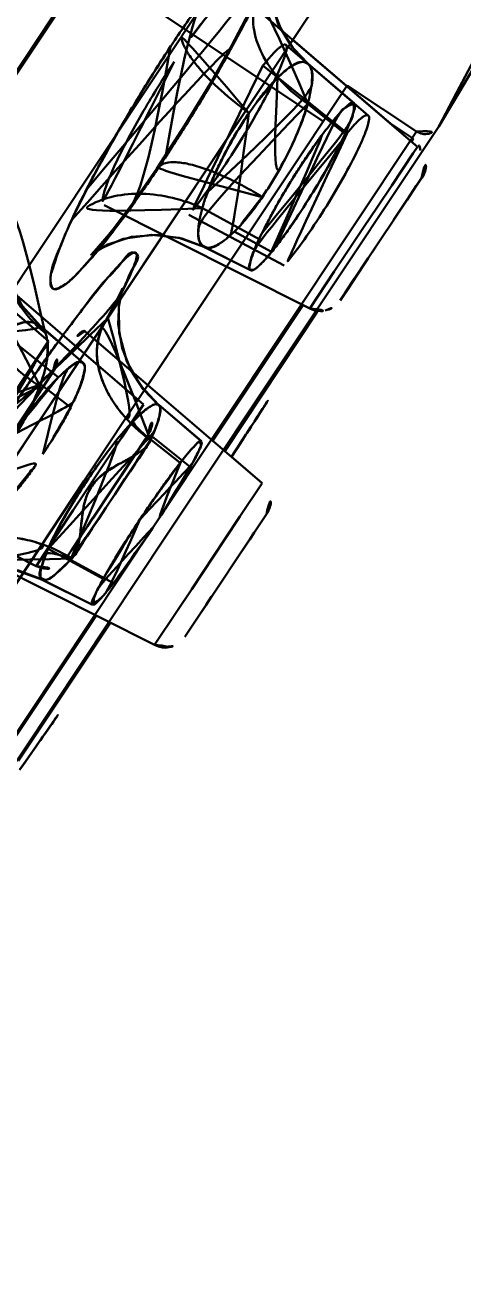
# Model space of a CAD drawing. Extents: x 16296684858 to 16296688009, y -37409618718 to -37409616409.
# Drawn here: x 16296686764.73 to 16296686770.3, y -37409617600.09 to -37409617584.14 of the extents above; entities that cross this region are included whole.
import ezdxf

# ---------------------------------------------------------------- set-up
doc = ezdxf.new("R2010")
doc.units = 0
doc.header["$LTSCALE"] = 10
doc.header["$MEASUREMENT"] = 0
doc.header["$PDMODE"] = 3
doc.header["$PDSIZE"] = -10
doc.layers.get('0').update_dxf_attribs({"linetype": 'CONTINUOUS'})
doc.layers.get('DEFPOINTS').update_dxf_attribs({"linetype": 'CONTINUOUS'})
doc.styles.add('Daelim Dimension', font='')
doc.styles.get('Daelim Dimension').set_extended_font_data('나눔고딕')
doc.dimstyles.new('DEFAULT', dxfattribs={"dimscale": 2, "dimtxt": 2, "dimasz": 2, "dimexe": 0, "dimexo": 2, "dimgap": 1, "dimtad": 1, "dimdec": 1, "dimzin": 9, "dimdsep": 46, "dimtxsty": 'Daelim Dimension', "dimcen": 0.5, "dimclrd": 252, "dimclre": 252, "dimclrt": 3, "dimadec": 1, "dimazin": 0, "dimtfac": 1, "dimtdec": 1, "dimtix": 1, "dimtmove": 0, "dimatfit": 3, "dimfxl": 1, "dimtolj": 1, "dimtzin": 1, "dimlwd": 9, "dimlwe": 9, "dimarcsym": 0})

# ---------------------------------------------------------------- blocks, each defined once
blk = doc.blocks.new('*D18')
at = {"color": 5, "lineweight": 9, "ltscale": 0.5, "transparency": 16777216}
for p, q in [((16296686647.237181, -37409618005.826988), (16296686647.237181, -37409617114.689346)), ((16296687202.637119, -37409617350.312553), (16296687202.637119, -37409617114.689346)), ((16296686655.237181, -37409617116.689346), (16296687194.637119, -37409617116.689346))]:
    blk.add_line(p, q, dxfattribs=at)
at = {"color": 5, "ltscale": 0.5, "transparency": 16777216}
for points in [[(16296686655.237181, -37409617115.356018), (16296686655.237181, -37409617118.02269), (16296686647.237181, -37409617116.689346)], [(16296687194.637119, -37409617115.356018), (16296687194.637119, -37409617118.02269), (16296687202.637119, -37409617116.689346)]]:
    blk.add_solid(points, dxfattribs=at)
at = {"layer": 'DEFPOINTS', "color": 0, "ltscale": 0.5, "transparency": 16777216}
for p in [(16296687202.637119, -37409617116.689346), (16296687202.637119, -37409617354.312553), (16296686647.237181, -37409618009.826988)]:
    blk.add_point(p, dxfattribs=at)
at = {"color": 7, "ltscale": 0.5, "transparency": 16777216, "insert": (16296686924.937149, -37409617103.916817), "char_height": 20, "attachment_point": 5, "style": 'Daelim Dimension'}
blk.add_mtext('\\A1;555', dxfattribs=at)

msp = doc.modelspace()

# ---------------------------------------------------------------- linework, layer by layer
at = {"color": 7, "linetype": 'Continuous', "lineweight": 30}
for p, q in [((16296686762.491091, -37409617587.96347), (16296686783.036289, -37409617557.094589)), ((16296686757.29138, -37409617595.742157), (16296686767.658911, -37409617580.162781)), ((16296686768.74177, -37409617581.250282), (16296686763.727249, -37409617588.784531)), ((16296686768.52409, -37409617585.369637), (16296686764.412901, -37409617582.633797)), ((16296686768.713791, -37409617583.462357), (16296686768.134621, -37409617584.332558)), ((16296686769.72023, -37409617585.693626), (16296686767.413891, -37409617583.71389)), ((16296686765.78178, -37409617587.867897), (16296686768.447599, -37409617583.862289)), ((16296686768.44817, -37409617583.862984), (16296686765.78326, -37409617587.867897)), ((16296686769.37793, -37409617585.397308), (16296686768.136379, -37409617584.331573)), ((16296686769.09445, -37409617585.294693), (16296686768.04833, -37409617584.396683)), ((16296686768.82703, -37409617585.51915), (16296686767.754801, -37409617584.660408)), ((16296686768.91448, -37409617585.137756), (16296686768.33116, -37409617584.637016)), ((16296686765.476601, -37409617589.948441), (16296686768.8288, -37409617584.911743)), ((16296686769.709909, -37409617585.498093), (16296686768.8288, -37409617584.911743)), ((16296686768.80183, -37409617585.529297), (16296686768.32642, -37409617585.148422)), ((16296686769.99198, -37409617585.434853), (16296686766.52397, -37409617590.645493)), ((16296686769.672319, -37409617585.593201), (16296686769.36495, -37409617585.388657)), ((16296686769.709909, -37409617585.498093), (16296686766.357651, -37409617590.534782)), ((16296686768.80183, -37409617585.529297), (16296686768.759451, -37409617585.61747)), ((16296686769.647169, -37409617585.630898), (16296686769.672319, -37409617585.593201)), ((16296686769.393431, -37409617586.184578), (16296686769.66539, -37409617585.77597)), ((16296686769.66539, -37409617585.77597), (16296686769.72023, -37409617585.693626)), ((16296686769.749189, -37409617586.125664), (16296686769.41711, -37409617586.624519)), ((16296686769.75211, -37409617586.125664), (16296686769.42004, -37409617586.624519)), ((16296686769.56184, -37409617586.407043), (16296686769.77458, -37409617586.087463)), ((16296686769.56476, -37409617586.407043), (16296686769.777491, -37409617586.087463)), ((16296686767.80621, -37409617586.242607), (16296686767.746441, -37409617586.332542)), ((16296686769.213011, -37409617586.455673), (16296686769.393431, -37409617586.184578)), ((16296686769.704981, -37409617586.192001), (16296686769.589041, -37409617586.366173)), ((16296686769.70789, -37409617586.192001), (16296686769.591961, -37409617586.366173)), ((16296686768.35183, -37409617587.749939), (16296686765.73246, -37409617586.435829)), ((16296686769.077681, -37409617587.134583), (16296686769.589161, -37409617586.366173)), ((16296686768.0261, -37409617587.204163), (16296686766.813061, -37409617586.557053)), ((16296686767.70743, -37409617586.86998), (16296686766.98584, -37409617586.473717)), ((16296686769.035919, -37409617586.721786), (16296686769.213011, -37409617586.455673)), ((16296686765.02791, -37409617588.167892), (16296686763.31192, -37409617586.694893)), ((16296686768.84161, -37409617587.013779), (16296686769.035919, -37409617586.721786)), ((16296686766.483931, -37409617586.812843), (16296686765.60314, -37409617588.136337)), ((16296686767.389391, -37409617586.772118), (16296686767.86441, -37409617587.030357)), ((16296686766.236, -37409617588.971443), (16296686763.95858, -37409617587.016533)), ((16296686767.00392, -37409617586.967712), (16296686767.595819, -37409617587.264671)), ((16296686767.006571, -37409617586.967552), (16296686767.598669, -37409617587.264603)), ((16296686768.6633, -37409617587.281754), (16296686768.84161, -37409617587.013779)), ((16296686769.00667, -37409617587.241386), (16296686769.190861, -37409617586.964691)), ((16296686767.293119, -37409617587.218788), (16296686766.29006, -37409617588.726013)), ((16296686768.736111, -37409617587.647972), (16296686769.09271, -37409617587.112)), ((16296686768.739031, -37409617587.647972), (16296686769.095619, -37409617587.112)), ((16296686768.35183, -37409617587.749939), (16296686768.6633, -37409617587.281754)), ((16296686768.80571, -37409617587.543457), (16296686768.92164, -37409617587.369263)), ((16296686768.80863, -37409617587.543457), (16296686768.924561, -37409617587.369263)), ((16296686767.11553, -37409617589.434578), (16296686768.265499, -37409617587.706627)), ((16296686763.675119, -37409617591.033707), (16296686765.78182, -37409617587.867943)), ((16296686765.78331, -37409617587.867943), (16296686763.67659, -37409617591.033707)), ((16296686767.268311, -37409617589.565712), (16296686768.4384, -37409617587.807564)), ((16296686768.4384, -37409617587.807564), (16296686768.45665, -37409617587.780121)), ((16296686765.46377, -37409617588.439812), (16296686764.91707, -37409617587.970551)), ((16296686765.468361, -37409617588.441177), (16296686764.92297, -37409617587.973099)), ((16296686767.744579, -37409617589.974548), (16296686765.487749, -37409617588.037308)), ((16296686765.72481, -37409617587.957626), (16296686765.74571, -37409617587.922127)), ((16296686765.7253, -37409617587.959534), (16296686765.746849, -37409617587.92263)), ((16296686765.15028, -37409617588.62616), (16296686764.433149, -37409617588.050926)), ((16296686764.7458, -37409617588.591698), (16296686765.02791, -37409617588.167892)), ((16296686764.55505, -37409617588.878319), (16296686764.7458, -37409617588.591698)), ((16296686765.056881, -37409617588.599907), (16296686764.740549, -37409617589.075119)), ((16296686764.869539, -37409617588.881302), (16296686765.08226, -37409617588.561722)), ((16296686764.92737, -37409617588.716316), (16296686764.91794, -37409617588.742859)), ((16296686765.309231, -37409617589.010117), (16296686764.92737, -37409617588.716331)), ((16296686764.38537, -37409617589.608841), (16296686764.869539, -37409617588.881302)), ((16296686765.95389, -37409617589.395248), (16296686766.236, -37409617588.971443)), ((16296686766.969061, -37409617589.440567), (16296686766.4282, -37409617588.976303)), ((16296686766.971201, -37409617589.440681), (16296686766.43059, -37409617588.976624)), ((16296686766.70104, -37409617589.715134), (16296686766.074289, -37409617589.216423)), ((16296686765.76314, -37409617589.68187), (16296686765.95389, -37409617589.395248)), ((16296686766.264971, -37409617589.403473), (16296686765.948641, -37409617589.87867)), ((16296686766.07762, -37409617589.684853), (16296686766.290359, -37409617589.365273)), ((16296686766.34631, -37409617589.377792), (16296686766.3242, -37409617589.426987)), ((16296686766.833521, -37409617589.768509), (16296686766.346331, -37409617589.377747)), ((16296686767.746429, -37409617589.974548), (16296686767.34934, -37409617589.63369)), ((16296686764.867611, -37409617591.027763), (16296686762.184839, -37409617589.681824)), ((16296686765.340281, -37409617590.317307), (16296686765.76314, -37409617589.68187)), ((16296686765.59346, -37409617590.412392), (16296686766.07762, -37409617589.684853)), ((16296686765.47757, -37409617589.948441), (16296686762.12532, -37409617594.985153)), ((16296686767.46246, -37409617590.398376), (16296686767.744579, -37409617589.974548)), ((16296686765.4373, -37409617590.647079), (16296686765.77117, -37409617590.145531)), ((16296686765.149561, -37409617590.603928), (16296686765.340281, -37409617590.317307)), ((16296686765.2519, -37409617590.925789), (16296686765.593611, -37409617590.412392)), ((16296686765.52186, -37409617590.520111), (16296686765.59453, -37409617590.41095)), ((16296686766.84511, -37409617591.801628), (16296686767.79104, -37409617590.380234)), ((16296686767.271721, -37409617590.684982), (16296686767.46246, -37409617590.398376)), ((16296686767.50028, -37409617590.819847), (16296686767.800779, -37409617590.368393)), ((16296686767.6134, -37409617590.647087), (16296686767.798929, -37409617590.368393)), ((16296686763.00643, -37409617595.571487), (16296686766.358669, -37409617590.534782)), ((16296686763.05703, -37409617595.856102), (16296686766.525021, -37409617590.645493)), ((16296686766.376181, -37409617592.030869), (16296686763.71773, -37409617590.697166)), ((16296686764.867611, -37409617591.027763), (16296686765.149561, -37409617590.603928)), ((16296686765.321489, -37409617590.821274), (16296686765.437429, -37409617590.647079)), ((16296686766.84885, -37409617591.320419), (16296686767.271721, -37409617590.684982)), ((16296686767.586189, -37409617590.687973), (16296686767.644951, -37409617590.599701)), ((16296686765.72368, -37409617591.190369), (16296686765.021641, -37409617590.81031)), ((16296686765.306021, -37409617590.947617), (16296686765.322201, -37409617590.930183)), ((16296686765.85116, -37409617591.246193), (16296686765.306021, -37409617590.947617)), ((16296686764.947451, -37409617591.202332), (16296686765.58437, -37409617591.521873)), ((16296686764.949261, -37409617591.202332), (16296686765.586241, -37409617591.521896)), ((16296686766.65814, -37409617591.60704), (16296686766.84885, -37409617591.320419)), ((16296686766.846951, -37409617591.801628), (16296686767.104031, -37409617591.415512)), ((16296686767.030399, -37409617591.523277), (16296686767.102341, -37409617591.415207)), ((16296686764.485001, -37409617593.387627), (16296686765.635189, -37409617591.659119)), ((16296686766.376181, -37409617592.030869), (16296686766.65814, -37409617591.60704)), ((16296686766.760469, -37409617591.928909), (16296686766.945999, -37409617591.650177)), ((16296686766.76232, -37409617591.928909), (16296686766.94784, -37409617591.650177)), ((16296686764.644859, -37409617593.508148), (16296686765.815149, -37409617591.749413))]:
    msp.add_line(p, q, dxfattribs=at)
for points in [[(16296686768.327499, -37409617584.637383), (16296686768.112631, -37409617584.408142), (16296686767.9498, -37409617584.131859), (16296686767.849239, -37409617583.806992), (16296686767.831711, -37409617583.501122), (16296686767.851101, -37409617583.363243), (16296686767.827511, -37409617583.432549), (16296686767.735229, -37409617583.656029), (16296686767.57642, -37409617583.990341), (16296686767.356569, -37409617584.409271), (16296686767.082781, -37409617584.89196), (16296686766.76285, -37409617585.419617), (16296686766.406469, -37409617585.96862)], [(16296686768.3311, -37409617584.636971), (16296686768.137251, -37409617584.434822), (16296686767.982901, -37409617584.193962), (16296686767.87657, -37409617583.915588), (16296686767.83243, -37409617583.621773), (16296686767.84453, -37409617583.408813), (16296686767.85111, -37409617583.372978), (16296686767.80575, -37409617583.497787), (16296686767.696951, -37409617583.74749)], [(16296686767.69739, -37409617583.746521), (16296686767.44198, -37409617584.255463), (16296686767.12322, -37409617584.8274), (16296686766.79158, -37409617585.378159), (16296686766.46896, -37409617585.878891), (16296686766.16708, -37409617586.317863), (16296686765.90344, -37409617586.674728), (16296686765.700239, -37409617586.925743), (16296686765.58239, -37409617587.053993), (16296686765.595831, -37409617587.045563), (16296686765.78303, -37409617586.936691), (16296686766.080191, -37409617586.840668), (16296686766.40814, -37409617586.81427), (16296686766.72217, -37409617586.860527), (16296686767.00589, -37409617586.967133)], [(16296686766.40649, -37409617585.968613), (16296686766.086281, -37409617586.426521), (16296686765.822821, -37409617586.773483), (16296686765.6374, -37409617586.993584), (16296686765.567591, -37409617587.066147), (16296686765.677931, -37409617586.990242), (16296686765.97493, -37409617586.86451), (16296686766.337931, -37409617586.812668), (16296686766.69055, -37409617586.851921), (16296686767.00407, -37409617586.966232)], [(16296686764.92448, -37409617587.975517), (16296686764.689051, -37409617587.715721), (16296686764.52212, -37409617587.394333), (16296686764.448351, -37409617587.025429), (16296686764.457041, -37409617586.852112), (16296686764.442221, -37409617586.899277), (16296686764.35322, -37409617587.128433), (16296686764.180479, -37409617587.490677)], [(16296686764.91754, -37409617587.971497), (16296686764.67379, -37409617587.698677), (16296686764.511959, -37409617587.377533), (16296686764.44751, -37409617587.082047)], [(16296686767.855141, -37409617587.041557), (16296686767.8582, -37409617587.038017), (16296686767.860991, -37409617587.034866), (16296686767.86434, -37409617587.030418)], [(16296686766.426319, -37409617588.979637), (16296686766.23176, -37409617588.778381), (16296686766.074039, -37409617588.535629), (16296686765.96314, -37409617588.25383), (16296686765.9128, -37409617587.952751), (16296686765.92548, -37409617587.66806), (16296686765.963671, -37409617587.502296), (16296686765.957741, -37409617587.513031), (16296686765.88196, -37409617587.668457), (16296686765.733219, -37409617587.942307)], [(16296686766.42775, -37409617588.978439), (16296686766.202339, -37409617588.736771), (16296686766.024151, -37409617588.423363), (16296686765.925671, -37409617588.061813), (16296686765.91958, -37409617587.730072), (16296686765.95944, -37409617587.521927), (16296686765.96596, -37409617587.49823), (16296686765.89204, -37409617587.65197), (16296686765.734921, -37409617587.941963)], [(16296686765.64901, -37409617588.223251), (16296686765.666281, -37409617588.118988), (16296686765.69375, -37409617588.029648), (16296686765.7253, -37409617587.959534)], [(16296686765.66539, -37409617588.117287), (16296686765.69397, -37409617588.025414), (16296686765.72481, -37409617587.957626)], [(16296686766.70101, -37409617589.715202), (16296686766.70277, -37409617589.712753), (16296686766.704241, -37409617589.711029), (16296686766.706039, -37409617589.708801), (16296686766.708229, -37409617589.705963), (16296686766.71056, -37409617589.703033)], [(16296686763.755581, -37409617590.923569), (16296686763.534929, -37409617591.19931), (16296686763.414881, -37409617591.337433), (16296686763.39773, -37409617591.356613), (16296686763.53702, -37409617591.254509), (16296686763.84416, -37409617591.113403), (16296686764.236679, -37409617591.045662), (16296686764.62034, -37409617591.083122), (16296686764.94978, -37409617591.202187)], [(16296686763.724899, -37409617590.960228), (16296686763.52668, -37409617591.206879), (16296686763.40937, -37409617591.339951), (16296686763.416439, -37409617591.335983), (16296686763.601789, -37409617591.211983), (16296686763.923639, -37409617591.086273), (16296686764.29138, -37409617591.041267), (16296686764.64221, -37409617591.085487), (16296686764.947981, -37409617591.198959)]]:
    msp.add_lwpolyline(points, dxfattribs=at)
for centre, radius, start, end in [((16296686649.663099, -37409617512.87841), 140.511484, 328.91043405, 341.65869405), ((16296686783.80843, -37409617595.741249), 20.618637, 146.0326605, 146.672878), ((16296686769.820709, -37409617585.331581), 0.2, 236.3579004, 328.910434), ((16296686769.56152, -37409617585.759697), 0.2, 5.2318714, 56.3579004), ((16296686769.52482, -37409617585.921257), 0.3, 326.3573463, 49.3575449), ((16296686769.52774, -37409617585.921257), 0.3, 326.3573463, 41.9117346), ((16296686749.27248, -37409617574.486229), 20.634676, 326.0343995, 326.6700477), ((16296686769.356461, -37409617587.131493), 2.460181, 159.5365796, 164.4918784), ((16296686768.486349, -37409617587.481796), 0.3, 243.3576029, 326.3573463), ((16296686768.489269, -37409617587.481796), 0.3, 280.6821189, 326.3573463), ((16296686649.66242, -37409617512.878082), 140.512236, 326.88744076, 327.78892613), ((16296686764.83252, -37409617588.395523), 0.3, 326.3573463, 49.3575449), ((16296686766.040609, -37409617589.199074), 0.3, 326.3573463, 49.3575449), ((16296686767.549179, -37409617590.202187), 0.3, 326.3573463, 49.3575449), ((16296686767.551029, -37409617590.202187), 0.3, 326.3573463, 49.3575449), ((16296686765.00214, -37409617590.759613), 0.3, 243.3576029, 326.3573463), ((16296686649.66242, -37409617512.878082), 140.512236, 324.92517349, 325.82780142), ((16296686766.5107, -37409617591.762718), 0.3, 243.3576029, 326.3573463), ((16296686766.51255, -37409617591.762718), 0.3, 264.0295792, 326.3573463)]:
    msp.add_arc(centre, radius, start, end, dxfattribs=at)
for points, knots in [([(16296686765.51605, -37409617586.229347), (16296686765.627439, -37409617586.016006), (16296686765.856529, -37409617585.591232), (16296686766.230961, -37409617584.960052), (16296686766.607969, -37409617584.372498), (16296686766.958401, -37409617583.853661), (16296686767.275499, -37409617583.435501), (16296686767.533119, -37409617583.101112), (16296686767.762621, -37409617582.888634), (16296686767.89385, -37409617582.73349), (16296686768.081539, -37409617582.739731), (16296686768.021299, -37409617582.994293), (16296686767.94405, -37409617583.244202), (16296686767.837761, -37409617583.485947), (16296686767.77734, -37409617583.614838)], [0, 0, 0, 0, 0.136885204, 0.274430775, 0.417262217, 0.533965996, 0.630189954, 0.716247651, 0.772386348, 0.809770473, 0.82754966, 0.857899252, 0.91904704, 1, 1, 1, 1]), ([(16296686766.51306, -37409617585.824333), (16296686766.63649, -37409617585.636833), (16296686766.880421, -37409617585.25206), (16296686767.228621, -37409617584.666191), (16296686767.54245, -37409617584.089462), (16296686767.796249, -37409617583.591537), (16296686767.95751, -37409617583.173286), (16296686768.053619, -37409617582.940979), (16296686768.039101, -37409617582.690659), (16296686767.818119, -37409617582.804398), (16296686767.64962, -37409617582.987068), (16296686767.3613, -37409617583.31015), (16296686767.04751, -37409617583.730667), (16296686766.823931, -37409617584.049461), (16296686766.708309, -37409617584.221062)], [0, 0, 0, 0, 0.122809454, 0.249125143, 0.373042253, 0.480963278, 0.557683448, 0.610361525, 0.634175184, 0.658823189, 0.709781461, 0.78788878, 0.886799514, 1, 1, 1, 1]), ([(16296686768.32642, -37409617585.148422), (16296686768.208469, -37409617585.068314), (16296686767.994989, -37409617584.889664), (16296686767.75477, -37409617584.57016), (16296686767.62447, -37409617584.227562), (16296686767.62394, -37409617583.890717), (16296686767.71579, -37409617583.695), (16296686767.77734, -37409617583.614838)], [0, 0, 0, 0, 0.236060432, 0.45679069, 0.655194541, 0.832679533, 1, 1, 1, 1]), ([(16296686767.06015, -37409617584.012573), (16296686767.02614, -37409617584.054176), (16296686766.873409, -37409617584.248398), (16296686766.73176, -37409617584.451103), (16296686766.62468, -37409617584.612)], [0, 0, 0, 0, 0.217561815, 1, 1, 1, 1]), ([(16296686765.32375, -37409617586.621193), (16296686765.272221, -37409617586.731613), (16296686765.18075, -37409617586.930809), (16296686765.095091, -37409617587.204109), (16296686765.03067, -37409617587.381287), (16296686765.087891, -37409617587.534187), (16296686765.24094, -37409617587.454002), (16296686765.393579, -37409617587.307411), (16296686765.64006, -37409617587.040878), (16296686765.926889, -37409617586.672142), (16296686766.254629, -37409617586.217239), (16296686766.60709, -37409617585.690002), (16296686766.959021, -37409617585.127037), (16296686767.288639, -37409617584.562843), (16296686767.49123, -37409617584.188728), (16296686767.58453, -37409617584.007278)], [0, 0, 0, 0, 0.069286945, 0.124670797, 0.161578045, 0.178686941, 0.197514718, 0.238798403, 0.310635911, 0.397404349, 0.506662002, 0.628503024, 0.758189117, 0.884003357, 1, 1, 1, 1]), ([(16296686767.5769, -37409617585.263603), (16296686767.455919, -37409617585.17305), (16296686767.225109, -37409617584.992027), (16296686766.976749, -37409617584.743759), (16296686766.82658, -37409617584.547699), (16296686766.75305, -37409617584.423759), (16296686766.71126, -37409617584.315964), (16296686766.705681, -37409617584.250107), (16296686766.708309, -37409617584.221062)], [0, 0, 0, 0, 0.327257516, 0.62858246, 0.75416873, 0.858017185, 0.938630746, 1, 1, 1, 1]), ([(16296686766.58057, -37409617584.413017), (16296686766.45648, -37409617584.601913), (16296686766.2171, -37409617584.979233), (16296686765.879259, -37409617585.54808), (16296686765.576759, -37409617586.099548), (16296686765.32406, -37409617586.595062), (16296686765.15057, -37409617587.027328), (16296686765.046341, -37409617587.276367), (16296686765.04948, -37409617587.541077), (16296686765.27808, -37409617587.436096), (16296686765.43924, -37409617587.252708), (16296686765.7237, -37409617586.939301), (16296686766.037331, -37409617586.518349), (16296686766.26619, -37409617586.193024), (16296686766.386391, -37409617586.014633)], [0, 0, 0, 0, 0.123754763, 0.244552323, 0.362496706, 0.467071027, 0.552246409, 0.608181821, 0.63367946, 0.658027746, 0.709842802, 0.783025145, 0.882220337, 1, 1, 1, 1]), ([(16296686767.754801, -37409617584.660408), (16296686767.758039, -37409617584.653267), (16296686767.7701, -37409617584.642723), (16296686767.78793, -37409617584.618828), (16296686767.81958, -37409617584.581993), (16296686767.86087, -37409617584.533943), (16296686767.9011, -37409617584.491112), (16296686767.9305, -37409617584.462097), (16296686767.955151, -37409617584.439323), (16296686767.98192, -37409617584.416847), (16296686768.00983, -37409617584.399399), (16296686768.0326, -37409617584.389763), (16296686768.06167, -37409617584.40081), (16296686768.055731, -37409617584.46347), (16296686768.033979, -37409617584.543877), (16296686767.983761, -37409617584.67305), (16296686767.87636, -37409617584.905418), (16296686767.690041, -37409617585.251038), (16296686767.4298, -37409617585.687813), (16296686767.152451, -37409617586.109138), (16296686766.94451, -37409617586.397057), (16296686766.8319, -37409617586.534782), (16296686766.813061, -37409617586.557053)], [0, 0, 0, 0, 0.008046452, 0.015863409, 0.030802841, 0.057853487, 0.081048604, 0.091171859, 0.100306324, 0.115569928, 0.126867757, 0.134501685, 0.139806715, 0.155547576, 0.186596376, 0.233116077, 0.294092496, 0.451690539, 0.635174783, 0.817135079, 0.970028433, 1, 1, 1, 1]), ([(16296686766.62468, -37409617584.612), (16296686766.488871, -37409617584.816093), (16296686766.296961, -37409617585.123894), (16296686766.067921, -37409617585.532043), (16296686765.924179, -37409617585.8078), (16296686765.814831, -37409617586.045029), (16296686765.749411, -37409617586.211288), (16296686765.72061, -37409617586.31929), (16296686765.710449, -37409617586.377373), (16296686765.71459, -37409617586.426872), (16296686765.73246, -37409617586.435829)], [0, 0, 0, 0, 0.357393319, 0.5284365, 0.682196532, 0.810890347, 0.908378121, 0.944094, 0.970847499, 1, 1, 1, 1]), ([(16296686767.05131, -37409617586.271927), (16296686767.092661, -37409617586.159218), (16296686767.19381, -37409617585.926804), (16296686767.37348, -37409617585.583344), (16296686767.579679, -37409617585.255676), (16296686767.78718, -37409617584.975571), (16296686767.984541, -37409617584.76696), (16296686768.14052, -37409617584.642372), (16296686768.304131, -37409617584.592194), (16296686768.397129, -37409617584.726082), (16296686768.37883, -37409617584.915398), (16296686768.35022, -37409617585.06205), (16296686768.32642, -37409617585.148422)], [0, 0, 0, 0, 0.133523469, 0.281431816, 0.430849117, 0.563277309, 0.669773634, 0.745860834, 0.792372153, 0.83315933, 0.900368075, 1, 1, 1, 1]), ([(16296686767.94223, -37409617584.811234), (16296686767.995939, -37409617584.758797), (16296686768.08864, -37409617584.681679), (16296686768.234039, -37409617584.593567), (16296686768.36998, -37409617584.650993), (16296686768.38674, -37409617584.815979), (16296686768.36158, -37409617585.017639), (16296686768.28507, -37409617585.290451), (16296686768.160521, -37409617585.600998), (16296686767.998341, -37409617585.927063), (16296686767.8724, -37409617586.140137), (16296686767.80621, -37409617586.242607)], [0, 0, 0, 0, 0.102873148, 0.170052875, 0.215233714, 0.277738803, 0.373553823, 0.50178592, 0.661090674, 0.832824152, 1, 1, 1, 1]), ([(16296686767.942619, -37409617584.810806), (16296686767.901951, -37409617584.850731), (16296686767.81905, -37409617584.940941), (16296686767.697519, -37409617585.09259), (16296686767.61751, -37409617585.204208), (16296686767.57695, -37409617585.263542)], [0, 0, 0, 0, 0.293362573, 0.629888758, 1, 1, 1, 1]), ([(16296686768.32642, -37409617585.148422), (16296686768.29496, -37409617585.26181), (16296686768.209761, -37409617585.495369), (16296686768.04776, -37409617585.840828), (16296686767.852659, -37409617586.183899), (16296686767.640989, -37409617586.492554), (16296686767.42911, -37409617586.747238), (16296686767.24435, -37409617586.904793), (16296686767.072941, -37409617587.008423), (16296686766.921459, -37409617586.909767), (16296686766.9373, -37409617586.700974), (16296686766.962641, -37409617586.559929), (16296686766.98584, -37409617586.473717)], [0, 0, 0, 0, 0.123742469, 0.26072403, 0.401130952, 0.537901787, 0.655440227, 0.744262755, 0.802454151, 0.842405336, 0.906073621, 1, 1, 1, 1]), ([(16296686767.74943, -37409617586.782593), (16296686767.80164, -37409617586.676857), (16296686767.915739, -37409617586.463242), (16296686768.09973, -37409617586.149719), (16296686768.29213, -37409617585.848503), (16296686768.474609, -37409617585.583656), (16296686768.648569, -37409617585.357239), (16296686768.760889, -37409617585.229843), (16296686768.92622, -37409617585.079529), (16296686768.90028, -37409617585.366463), (16296686768.837179, -37409617585.451843), (16296686768.80183, -37409617585.529297)], [0, 0, 0, 0, 0.145349603, 0.298296311, 0.448478365, 0.584149981, 0.700099422, 0.784508603, 0.829606227, 0.895045579, 1, 1, 1, 1]), ([(16296686767.920771, -37409617586.959457), (16296686767.9877, -37409617586.872971), (16296686768.124571, -37409617586.68425), (16296686768.32266, -37409617586.384453), (16296686768.51502, -37409617586.068314), (16296686768.68038, -37409617585.771523), (16296686768.81802, -37409617585.497841), (16296686768.88188, -37409617585.331009), (16296686768.95953, -37409617585.112801), (16296686768.729179, -37409617585.221153), (16296686768.686199, -37409617585.311974), (16296686768.6392, -37409617585.368713)], [0, 0, 0, 0, 0.134791601, 0.287109953, 0.443345965, 0.58886009, 0.712239271, 0.802192864, 0.851247398, 0.909175777, 1, 1, 1, 1]), ([(16296686767.57695, -37409617585.263542), (16296686767.539671, -37409617585.318222), (16296686767.46665, -37409617585.430344), (16296686767.36305, -37409617585.604118), (16296686767.26512, -37409617585.783958), (16296686767.175329, -37409617585.966209), (16296686767.09627, -37409617586.145493), (16296686767.03084, -37409617586.316063), (16296686766.98127, -37409617586.472748), (16296686766.94883, -37409617586.609169), (16296686766.933001, -37409617586.720154), (16296686766.930599, -37409617586.804893), (16296686766.939119, -37409617586.877724), (16296686766.962049, -37409617586.940727), (16296686767.019951, -37409617586.981102), (16296686767.085461, -37409617586.979202), (16296686767.146021, -37409617586.957069), (16296686767.19803, -37409617586.928673), (16296686767.24497, -37409617586.897034), (16296686767.288811, -37409617586.863792), (16296686767.33654, -37409617586.820999), (16296686767.37332, -37409617586.793602), (16296686767.389391, -37409617586.772118)], [0, 0, 0, 0, 0.085315971, 0.172470771, 0.260812581, 0.349265165, 0.434367221, 0.513366409, 0.584712118, 0.646132542, 0.693947888, 0.729104847, 0.754898836, 0.788791061, 0.811577603, 0.840976638, 0.868952851, 0.894609273, 0.917114393, 0.941939926, 0.965413281, 1, 1, 1, 1]), ([(16296686768.82703, -37409617585.51915), (16296686768.842291, -37409617585.49762), (16296686768.876301, -37409617585.461304), (16296686768.92206, -37409617585.409119), (16296686768.958441, -37409617585.372238), (16296686768.985069, -37409617585.347351), (16296686769.007521, -37409617585.327904), (16296686769.032101, -37409617585.308899), (16296686769.058029, -37409617585.294327), (16296686769.079769, -37409617585.287392), (16296686769.10651, -37409617585.298851), (16296686769.10578, -37409617585.354828), (16296686769.08812, -37409617585.429497), (16296686769.04723, -37409617585.544823), (16296686768.95649, -37409617585.752098), (16296686768.796671, -37409617586.058006), (16296686768.570681, -37409617586.443336), (16296686768.327499, -37409617586.813347), (16296686768.14353, -37409617587.065193), (16296686768.04299, -37409617587.184837), (16296686768.0261, -37409617587.204163)], [0, 0, 0, 0, 0.030738378, 0.057741678, 0.080916139, 0.091043759, 0.10019492, 0.115542847, 0.127031703, 0.135048265, 0.141010716, 0.157840299, 0.18946847, 0.236283639, 0.297327662, 0.454480463, 0.637045396, 0.817961451, 0.97010721, 1, 1, 1, 1]), ([(16296686767.855141, -37409617587.041557), (16296686767.84469, -37409617587.05426), (16296686767.82185, -37409617587.081734), (16296686767.78381, -37409617587.124939), (16296686767.740141, -37409617587.17321), (16296686767.68943, -37409617587.2164), (16296686767.645679, -37409617587.26767), (16296686767.559191, -37409617587.250038), (16296686767.59351, -37409617587.163437), (16296686767.61141, -37409617587.087837), (16296686767.64934, -37409617586.993523), (16296686767.69698, -37409617586.883659), (16296686767.75869, -37409617586.756393), (16296686767.83231, -37409617586.61412), (16296686767.91662, -37409617586.460129), (16296686768.00815, -37409617586.300697), (16296686768.10368, -37409617586.141449), (16296686768.20112, -37409617585.985863), (16296686768.298981, -37409617585.836052), (16296686768.395679, -37409617585.694107), (16296686768.48934, -37409617585.562683), (16296686768.551661, -37409617585.47966), (16296686768.5821, -37409617585.440468)], [0, 0, 0, 0, 0.020204009, 0.0438911, 0.0708563, 0.09977614, 0.126919063, 0.1488957, 0.181145898, 0.211855127, 0.253105106, 0.302597403, 0.360252279, 0.426510434, 0.499638143, 0.575988599, 0.652489005, 0.72789392, 0.801635003, 0.872402593, 0.939005665, 1, 1, 1, 1]), ([(16296686768.759451, -37409617585.61747), (16296686768.702909, -37409617585.730614), (16296686768.577391, -37409617585.966171), (16296686768.359541, -37409617586.332123), (16296686768.15601, -37409617586.642197), (16296686767.98547, -37409617586.8797), (16296686767.873329, -37409617587.025131), (16296686767.776199, -37409617587.138443), (16296686767.705259, -37409617587.209702), (16296686767.657459, -37409617587.247093), (16296686767.63129, -37409617587.262016), (16296686767.60935, -37409617587.269287), (16296686767.58227, -37409617587.257393), (16296686767.58461, -37409617587.199867), (16296686767.60334, -37409617587.123444), (16296686767.64592, -37409617587.005836), (16296686767.686081, -37409617586.916672), (16296686767.707439, -37409617586.86998)], [0, 0, 0, 0, 0.154244219, 0.325576841, 0.519411807, 0.60654249, 0.68226302, 0.743389016, 0.788492236, 0.804827168, 0.817039523, 0.825507928, 0.831753291, 0.849754784, 0.883853558, 0.934309971, 1, 1, 1, 1]), ([(16296686767.746441, -37409617586.332542), (16296686767.67082, -37409617586.285873), (16296686767.517139, -37409617586.195862), (16296686767.283001, -37409617586.077316), (16296686767.05402, -37409617585.982101), (16296686766.844601, -37409617585.915916), (16296686766.666189, -37409617585.886337), (16296686766.52655, -37409617585.889008), (16296686766.42548, -37409617585.93428), (16296686766.392481, -37409617585.985153), (16296686766.386391, -37409617586.014633)], [0, 0, 0, 0, 0.177010424, 0.354305957, 0.522146469, 0.670327562, 0.790544458, 0.880916293, 0.945700286, 1, 1, 1, 1]), ([(16296686765.51605, -37409617586.229347), (16296686765.49284, -37409617586.274513), (16296686765.448009, -37409617586.363136), (16296686765.38381, -37409617586.49369), (16296686765.343189, -37409617586.5793), (16296686765.32375, -37409617586.621193)], [0, 0, 0, 0, 0.348827676, 0.682672325, 1, 1, 1, 1]), ([(16296686766.98584, -37409617586.473717), (16296686766.863079, -37409617586.418549), (16296686766.61157, -37409617586.332153), (16296686766.228991, -37409617586.278168), (16296686765.868191, -37409617586.306053), (16296686765.55533, -37409617586.415733), (16296686765.387779, -37409617586.546654), (16296686765.32375, -37409617586.621193)], [0, 0, 0, 0, 0.227604689, 0.446667409, 0.649196982, 0.83383412, 1, 1, 1, 1]), ([(16296686764.981449, -37409617588.061302), (16296686764.845369, -37409617587.953781), (16296686764.6691, -37409617587.752037), (16296686764.51561, -37409617587.430161), (16296686764.447781, -37409617587.161972), (16296686764.43454, -37409617586.886101), (16296686764.487631, -37409617586.53656), (16296686764.59705, -37409617586.295273), (16296686764.695459, -37409617586.155312)], [0, 0, 0, 0, 0.243174843, 0.371795538, 0.502176974, 0.632318127, 0.760269001, 1, 1, 1, 1]), ([(16296686767.746441, -37409617586.332542), (16296686767.70768, -37409617586.389412), (16296686767.630409, -37409617586.496933), (16296686767.5119, -37409617586.644188), (16296686767.429991, -37409617586.732269), (16296686767.389509, -37409617586.771843)], [0, 0, 0, 0, 0.36424463, 0.700439084, 1, 1, 1, 1]), ([(16296686764.40962, -37409617589.238831), (16296686764.530121, -37409617589.057732), (16296686764.76996, -37409617588.705254), (16296686765.12413, -37409617588.20153), (16296686765.45117, -37409617587.770554), (16296686765.7227, -37409617587.402542), (16296686765.93819, -37409617587.211807), (16296686766.057779, -37409617587.012558), (16296686766.20067, -37409617587.075363), (16296686766.06373, -37409617587.280228), (16296686765.98522, -37409617587.521843), (16296686765.851629, -37409617587.744247), (16296686765.78178, -37409617587.867897)], [0, 0, 0, 0, 0.174987875, 0.343327584, 0.493901889, 0.614465872, 0.699855264, 0.746636321, 0.761009629, 0.80433226, 0.885740398, 1, 1, 1, 1]), ([(16296686765.783291, -37409617587.867867), (16296686765.829809, -37409617587.784569), (16296686765.914049, -37409617587.633003), (16296686766.020229, -37409617587.425491), (16296686766.0942, -37409617587.262512), (16296686766.13505, -37409617587.154694), (16296686766.14834, -37409617587.090736), (16296686766.15019, -37409617587.06134), (16296686766.141359, -37409617587.038757), (16296686766.117849, -37409617587.035568), (16296686766.09203, -37409617587.047836), (16296686766.05805, -37409617587.07032), (16296686766.01613, -37409617587.105942), (16296686765.942129, -37409617587.176857), (16296686765.8323, -37409617587.297371), (16296686765.61095, -37409617587.560333), (16296686765.365089, -37409617587.880867), (16296686765.09642, -37409617588.24765), (16296686764.8727, -37409617588.562523), (16296686764.642651, -37409617588.895058), (16296686764.489059, -37409617589.122917), (16296686764.411909, -37409617589.238808)], [0, 0, 0, 0, 0.07682551, 0.139414903, 0.18746729, 0.220784024, 0.231967845, 0.239693635, 0.244682338, 0.249379596, 0.256628043, 0.267441811, 0.282122546, 0.300793305, 0.34989766, 0.4131651, 0.577295659, 0.674711193, 0.778938369, 0.888004856, 1, 1, 1, 1]), ([(16296686764.91794, -37409617588.742859), (16296686764.769421, -37409617588.644348), (16296686764.55579, -37409617588.47934), (16296686764.330219, -37409617588.217293), (16296686764.20665, -37409617588.016563), (16296686764.137011, -37409617587.820213), (16296686764.125669, -37409617587.638451), (16296686764.17415, -37409617587.483727), (16296686764.23587, -37409617587.402939), (16296686764.27273, -37409617587.370483)], [0, 0, 0, 0, 0.313321852, 0.464709093, 0.602689763, 0.722854223, 0.825440366, 0.915141207, 1, 1, 1, 1]), ([(16296686765.78179, -37409617587.867897), (16296686765.745781, -37409617587.915321), (16296686765.685499, -37409617588.02346), (16296686765.637489, -37409617588.211708), (16296686765.63953, -37409617588.422562), (16296686765.693781, -37409617588.644974), (16296686765.79775, -37409617588.867142), (16296686765.99188, -37409617589.147423), (16296686766.184589, -37409617589.325012), (16296686766.32255, -37409617589.426941)], [0, 0, 0, 0, 0.097362849, 0.201823233, 0.315904794, 0.440850747, 0.575674836, 0.717177285, 1, 1, 1, 1]), ([(16296686764.92737, -37409617588.716316), (16296686764.938169, -37409617588.699242), (16296686764.944071, -37409617588.65741), (16296686764.96357, -37409617588.604172), (16296686764.977421, -37409617588.550232), (16296686764.989719, -37409617588.495209), (16296686765.00279, -37409617588.432327), (16296686765.013269, -37409617588.360703), (16296686765.019449, -37409617588.280388), (16296686765.01807, -37409617588.192528), (16296686765.006041, -37409617588.115784), (16296686764.98448, -37409617588.05497), (16296686764.959579, -37409617588.011101), (16296686764.923809, -37409617587.971741), (16296686764.874109, -37409617587.940292), (16296686764.806721, -37409617587.921982), (16296686764.72056, -37409617587.923943), (16296686764.618731, -37409617587.951477), (16296686764.505251, -37409617588.0056), (16296686764.383289, -37409617588.085022), (16296686764.25617, -37409617588.188759), (16296686764.128309, -37409617588.311394), (16296686764.00382, -37409617588.446716), (16296686763.88485, -37409617588.592209), (16296686763.771179, -37409617588.748459), (16296686763.66326, -37409617588.915024), (16296686763.56468, -37409617589.087112), (16296686763.506229, -37409617589.204613), (16296686763.479731, -37409617589.262962)], [0, 0, 0, 0, 0.021174573, 0.042619781, 0.059748417, 0.079373117, 0.10172493, 0.127004603, 0.155174691, 0.18600563, 0.218955616, 0.235983189, 0.253367049, 0.271454169, 0.2911601, 0.31416299, 0.343557606, 0.380368216, 0.423858475, 0.474790088, 0.532497786, 0.595506273, 0.66027817, 0.725030379, 0.792289823, 0.862634575, 0.932853602, 1, 1, 1, 1]), ([(16296686764.43272, -37409617588.051376), (16296686764.49128, -37409617588.013168), (16296686764.60046, -37409617587.953049), (16296686764.76445, -37409617587.909569), (16296686764.90947, -37409617587.945053), (16296686764.963671, -37409617588.020767), (16296686764.981449, -37409617588.061302)], [0, 0, 0, 0, 0.332425984, 0.589594588, 0.789617676, 1, 1, 1, 1]), ([(16296686765.487761, -37409617588.037338), (16296686765.482491, -37409617588.032822), (16296686765.456909, -37409617588.039864), (16296686765.40172, -37409617588.08622), (16296686765.3519, -37409617588.137863), (16296686765.315651, -37409617588.178772)], [0, 0, 0, 0, 0.091180259, 0.281342393, 1, 1, 1, 1]), ([(16296686766.324209, -37409617589.426987), (16296686766.18623, -37409617589.325043), (16296686765.99349, -37409617589.147423), (16296686765.799351, -37409617588.867126), (16296686765.69537, -37409617588.644974), (16296686765.64109, -37409617588.422562), (16296686765.63903, -37409617588.211708), (16296686765.68701, -37409617588.02346), (16296686765.747271, -37409617587.915321), (16296686765.78327, -37409617587.867897)], [0, 0, 0, 0, 0.282856035, 0.424355582, 0.559177033, 0.684119706, 0.798196086, 0.902648301, 1, 1, 1, 1]), ([(16296686763.91988, -37409617590.077423), (16296686763.998011, -37409617590.02623), (16296686764.157209, -37409617589.894783), (16296686764.38072, -37409617589.658386), (16296686764.59157, -37409617589.378616), (16296686764.773081, -37409617589.073357), (16296686764.909031, -37409617588.775398), (16296686764.992491, -37409617588.501694), (16296686765.0229, -37409617588.269051), (16296686765.00703, -37409617588.122787), (16296686764.981319, -37409617588.061447)], [0, 0, 0, 0, 0.117598955, 0.258551403, 0.408971751, 0.557703107, 0.704891063, 0.820483956, 0.916256345, 1, 1, 1, 1]), ([(16296686764.583561, -37409617589.352402), (16296686764.61965, -37409617589.29805), (16296686764.692129, -37409617589.192093), (16296686764.803459, -37409617589.039452), (16296686764.91466, -37409617588.896767), (16296686765.023279, -37409617588.766991), (16296686765.12566, -37409617588.65432), (16296686765.218229, -37409617588.563103), (16296686765.29863, -37409617588.494041), (16296686765.366011, -37409617588.451828), (16296686765.42502, -37409617588.423027), (16296686765.491131, -37409617588.448021), (16296686765.490231, -37409617588.523064), (16296686765.478729, -37409617588.59346), (16296686765.45615, -37409617588.670174), (16296686765.43045, -37409617588.74279), (16296686765.403629, -37409617588.810081), (16296686765.375919, -37409617588.869057), (16296686765.34831, -37409617588.936638), (16296686765.317499, -37409617588.979103), (16296686765.30921, -37409617589.010147)], [0, 0, 0, 0, 0.102352558, 0.201418101, 0.296421557, 0.386146511, 0.466950325, 0.535144302, 0.590198065, 0.632411488, 0.660578291, 0.690434345, 0.72342183, 0.764090698, 0.806628681, 0.847327985, 0.885337903, 0.920136358, 0.949548873, 1, 1, 1, 1]), ([(16296686764.955509, -37409617589.602707), (16296686765.020781, -37409617589.504539), (16296686765.143141, -37409617589.309914), (16296686765.29768, -37409617589.030884), (16296686765.41754, -37409617588.781273), (16296686765.468849, -37409617588.608414), (16296686765.505501, -37409617588.458656), (16296686765.39171, -37409617588.413437), (16296686765.28079, -37409617588.511589), (16296686765.198721, -37409617588.5774), (16296686765.15028, -37409617588.626137)], [0, 0, 0, 0, 0.211521759, 0.411042024, 0.576899251, 0.694418063, 0.762206187, 0.801289951, 0.876680055, 1, 1, 1, 1]), ([(16296686765.15028, -37409617588.626137), (16296686765.10379, -37409617588.672974), (16296686765.008739, -37409617588.777161), (16296686764.867411, -37409617588.949867), (16296686764.72154, -37409617589.143539), (16296686764.6262, -37409617589.281258), (16296686764.57901, -37409617589.352303)], [0, 0, 0, 0, 0.213962892, 0.45695946, 0.723461492, 1, 1, 1, 1]), ([(16296686764.91794, -37409617588.742859), (16296686764.89814, -37409617588.79808), (16296686764.851851, -37409617588.911484), (16296686764.76866, -37409617589.081093), (16296686764.67108, -37409617589.252007), (16296686764.563129, -37409617589.417793), (16296686764.44779, -37409617589.574081), (16296686764.326099, -37409617589.719254), (16296686764.198509, -37409617589.852982), (16296686764.06732, -37409617589.97245), (16296686763.93716, -37409617590.072083), (16296686763.813169, -37409617590.147324), (16296686763.700121, -37409617590.196327), (16296686763.602501, -37409617590.220322), (16296686763.522989, -37409617590.222748), (16296686763.46155, -37409617590.209091), (16296686763.40229, -37409617590.178261), (16296686763.3522, -37409617590.122253), (16296686763.32226, -37409617590.046341), (16296686763.30937, -37409617589.972679), (16296686763.30685, -37409617589.903831), (16296686763.310181, -37409617589.841248), (16296686763.316669, -37409617589.785248), (16296686763.32583, -37409617589.729118), (16296686763.33692, -37409617589.674599), (16296686763.35051, -37409617589.618896), (16296686763.36421, -37409617589.568039), (16296686763.381371, -37409617589.51683), (16296686763.389071, -37409617589.481377), (16296686763.39794, -37409617589.464539)], [0, 0, 0, 0, 0.058773675, 0.122546139, 0.189129975, 0.255823207, 0.320595426, 0.383598596, 0.445448789, 0.505632605, 0.561167913, 0.609406762, 0.650562931, 0.684146322, 0.709494538, 0.7295556, 0.746493895, 0.775720916, 0.802397118, 0.82733297, 0.85034177, 0.87127367, 0.890057786, 0.906782745, 0.928231791, 0.94576944, 0.964224297, 0.980941323, 1, 1, 1, 1]), ([(16296686765.021641, -37409617590.81031), (16296686765.0655, -37409617590.709618), (16296686765.17738, -37409617590.491379), (16296686765.359751, -37409617590.181648), (16296686765.54985, -37409617589.889023), (16296686765.771601, -37409617589.581223), (16296686765.97419, -37409617589.31218), (16296686766.168671, -37409617589.123962), (16296686766.25893, -37409617589.038513), (16296686766.32486, -37409617588.996834), (16296686766.38217, -37409617588.953377), (16296686766.462879, -37409617588.997742), (16296686766.44706, -37409617589.071732), (16296686766.43642, -37409617589.132507), (16296686766.41901, -37409617589.19117), (16296686766.39974, -37409617589.246643), (16296686766.375959, -37409617589.310341), (16296686766.355221, -37409617589.350754), (16296686766.34634, -37409617589.377747)], [0, 0, 0, 0, 0.118565121, 0.264303514, 0.387956381, 0.494959227, 0.674157036, 0.749375232, 0.78797097, 0.806764087, 0.835160068, 0.857836215, 0.885887762, 0.905748478, 0.926649094, 0.951235968, 0.969326422, 1, 1, 1, 1]), ([(16296686766.32255, -37409617589.426941), (16296686766.341881, -37409617589.384666), (16296686766.375521, -37409617589.307518), (16296686766.413601, -37409617589.203484), (16296686766.437361, -37409617589.122459), (16296686766.44729, -37409617589.056976), (16296686766.453489, -37409617588.993919), (16296686766.39761, -37409617588.957153), (16296686766.345449, -37409617588.982162), (16296686766.29891, -37409617589.009789), (16296686766.25606, -37409617589.042679), (16296686766.21623, -37409617589.076508), (16296686766.178249, -37409617589.11055), (16296686766.1425, -37409617589.147522), (16296686766.105141, -37409617589.177307), (16296686766.090099, -37409617589.213562), (16296686766.074249, -37409617589.216476)], [0, 0, 0, 0, 0.151659709, 0.274010624, 0.362302605, 0.4240874, 0.49546486, 0.548115949, 0.606362636, 0.669128409, 0.728565062, 0.781265676, 0.839696576, 0.895207097, 0.947424135, 1, 1, 1, 1]), ([(16296686765.30921, -37409617589.010147), (16296686765.27725, -37409617589.073227), (16296686765.206961, -37409617589.203484), (16296686765.09013, -37409617589.401016), (16296686765.004499, -37409617589.53476), (16296686764.959379, -37409617589.602654)], [0, 0, 0, 0, 0.308149748, 0.644762046, 1, 1, 1, 1]), ([(16296686765.306021, -37409617590.947617), (16296686765.24835, -37409617591.009666), (16296686765.151079, -37409617591.089622), (16296686765.021549, -37409617591.226273), (16296686764.886761, -37409617591.161423), (16296686764.959579, -37409617590.979683), (16296686765.028481, -37409617590.769569), (16296686765.18861, -37409617590.469421), (16296686765.38209, -37409617590.140167), (16296686765.607389, -37409617589.802109), (16296686765.837021, -37409617589.491302), (16296686765.99575, -37409617589.300652), (16296686766.07419, -37409617589.216537)], [0, 0, 0, 0, 0.09170849, 0.147403261, 0.173295103, 0.224846137, 0.314524321, 0.436995616, 0.581396793, 0.731846061, 0.875455865, 1, 1, 1, 1]), ([(16296686765.322201, -37409617590.930161), (16296686765.354151, -37409617590.900833), (16296686765.40377, -37409617590.796532), (16296686765.430309, -37409617590.614609), (16296686765.451691, -37409617590.401268), (16296686765.484779, -37409617590.177338), (16296686765.585569, -37409617589.973167), (16296686765.74571, -37409617589.829933), (16296686765.91128, -37409617589.734871), (16296686766.05888, -37409617589.658562), (16296686766.18025, -37409617589.582542), (16296686766.27367, -37409617589.514267), (16296686766.314199, -37409617589.454842), (16296686766.32255, -37409617589.426941)], [0, 0, 0, 0, 0.067612943, 0.171498165, 0.287560094, 0.401865848, 0.522896399, 0.633356333, 0.731419458, 0.820271933, 0.892271008, 0.954626844, 1, 1, 1, 1]), ([(16296686766.324209, -37409617589.426987), (16296686766.31875, -37409617589.45018), (16296686766.28368, -37409617589.501823), (16296686766.2062, -37409617589.562637), (16296686766.113319, -37409617589.627563), (16296686766.004761, -37409617589.688759), (16296686765.867439, -37409617589.758057), (16296686765.722759, -37409617589.854523), (16296686765.58289, -37409617589.983162), (16296686765.500731, -37409617590.143257), (16296686765.46459, -37409617590.305458), (16296686765.44982, -37409617590.443466), (16296686765.439011, -37409617590.558632), (16296686765.426189, -37409617590.655357), (16296686765.41032, -37409617590.742699), (16296686765.38903, -37409617590.820267), (16296686765.366791, -37409617590.885643), (16296686765.33889, -37409617590.920914), (16296686765.323931, -37409617590.930077)], [0, 0, 0, 0, 0.037086189, 0.092752444, 0.153650551, 0.21316615, 0.286621791, 0.392968768, 0.483222945, 0.579149803, 0.667481188, 0.740787273, 0.795141735, 0.84757042, 0.892635636, 0.933217442, 0.972689161, 1, 1, 1, 1]), ([(16296686766.196239, -37409617590.426361), (16296686766.23245, -37409617590.371941), (16296686766.305691, -37409617590.263443), (16296686766.41608, -37409617590.104286), (16296686766.52367, -37409617589.953537), (16296686766.62369, -37409617589.818024), (16296686766.712839, -37409617589.701401), (16296686766.787331, -37409617589.610413), (16296686766.847679, -37409617589.537552), (16296686766.8951, -37409617589.494904), (16296686766.949459, -37409617589.416946), (16296686766.974159, -37409617589.49929), (16296686766.94491, -37409617589.54332), (16296686766.925409, -37409617589.594101), (16296686766.90074, -37409617589.642319), (16296686766.87088, -37409617589.699707), (16296686766.84956, -37409617589.742233), (16296686766.833521, -37409617589.768494)], [0, 0, 0, 0, 0.122869691, 0.246161471, 0.364188889, 0.470981556, 0.56322427, 0.639056752, 0.695043024, 0.733800126, 0.776381151, 0.809809997, 0.840080474, 0.878385905, 0.910700371, 0.942122308, 1, 1, 1, 1]), ([(16296686766.710461, -37409617589.703133), (16296686766.72105, -37409617589.689651), (16296686766.74337, -37409617589.66156), (16296686766.776661, -37409617589.62059), (16296686766.81308, -37409617589.5774), (16296686766.848749, -37409617589.535744), (16296686766.88899, -37409617589.49556), (16296686766.91824, -37409617589.458557), (16296686767.001289, -37409617589.42907), (16296686766.948851, -37409617589.531029), (16296686766.92358, -37409617589.59491), (16296686766.878481, -37409617589.682709), (16296686766.82181, -37409617589.787773), (16296686766.74832, -37409617589.915482), (16296686766.662279, -37409617590.05912), (16296686766.56588, -37409617590.214607), (16296686766.46357, -37409617590.374786), (16296686766.39323, -37409617590.481941), (16296686766.35783, -37409617590.53511)], [0, 0, 0, 0, 0.031562934, 0.066130812, 0.097314202, 0.135543074, 0.167795597, 0.199902023, 0.229512597, 0.281835595, 0.321791796, 0.379410999, 0.454887795, 0.545264188, 0.649687472, 0.763833992, 0.882266739, 1, 1, 1, 1]), ([(16296686764.23398, -37409617589.94445), (16296686764.22312, -37409617589.958778), (16296686764.210779, -37409617589.994499), (16296686764.183929, -37409617590.045517), (16296686764.159821, -37409617590.09996), (16296686764.13452, -37409617590.15863), (16296686764.11203, -37409617590.215286), (16296686764.0916, -37409617590.272469), (16296686764.074591, -37409617590.327103), (16296686764.059959, -37409617590.385071), (16296686764.053471, -37409617590.44014), (16296686764.052179, -37409617590.507004), (16296686764.12295, -37409617590.532288), (16296686764.18199, -37409617590.500107), (16296686764.247299, -37409617590.458992), (16296686764.325701, -37409617590.391121), (16296686764.416969, -37409617590.301331), (16296686764.518141, -37409617590.190033), (16296686764.62628, -37409617590.060852), (16296686764.73774, -37409617589.917831), (16296686764.84985, -37409617589.764198), (16296686764.92296, -37409617589.657417), (16296686764.959379, -37409617589.602654)], [0, 0, 0, 0, 0.028239524, 0.058152626, 0.090843185, 0.121626319, 0.158554975, 0.186580239, 0.216933889, 0.248619028, 0.279584084, 0.306510475, 0.343655192, 0.369984055, 0.410634496, 0.465171543, 0.532184158, 0.611854299, 0.701276604, 0.796772087, 0.896631696, 1, 1, 1, 1]), ([(16296686764.444361, -37409617590.266258), (16296686764.501841, -37409617590.204163), (16296686764.61846, -37409617590.06739), (16296686764.788651, -37409617589.845657), (16296686764.90023, -37409617589.685852), (16296686764.955509, -37409617589.602707)], [0, 0, 0, 0, 0.30281505, 0.642683721, 1, 1, 1, 1]), ([(16296686766.701019, -37409617589.715149), (16296686766.64802, -37409617589.782913), (16296686766.53709, -37409617589.931091), (16296686766.368349, -37409617590.168404), (16296686766.25296, -37409617590.338013), (16296686766.19418, -37409617590.426361)], [0, 0, 0, 0, 0.295475723, 0.635581821, 1, 1, 1, 1]), ([(16296686766.833521, -37409617589.768494), (16296686766.79084, -37409617589.845551), (16296686766.69471, -37409617590.010017), (16296686766.536369, -37409617590.265472), (16296686766.42046, -37409617590.443497), (16296686766.359461, -37409617590.53511)], [0, 0, 0, 0, 0.293083563, 0.633768875, 1, 1, 1, 1]), ([(16296686766.19418, -37409617590.426361), (16296686766.130939, -37409617590.521408), (16296686766.009541, -37409617590.708527), (16296686765.847811, -37409617590.96991), (16296686765.7073, -37409617591.212173), (16296686765.636181, -37409617591.352768), (16296686765.541059, -37409617591.55658), (16296686765.760429, -37409617591.389107), (16296686765.802179, -37409617591.308823), (16296686765.85116, -37409617591.246193)], [0, 0, 0, 0, 0.211001305, 0.409712326, 0.578171673, 0.699800601, 0.766294985, 0.853048098, 1, 1, 1, 1]), ([(16296686766.359461, -37409617590.53511), (16296686766.293591, -37409617590.634071), (16296686766.164261, -37409617590.823578), (16296686765.982269, -37409617591.078232), (16296686765.81234, -37409617591.299744), (16296686765.713131, -37409617591.417992), (16296686765.56538, -37409617591.572983), (16296686765.636221, -37409617591.320213), (16296686765.68852, -37409617591.253769), (16296686765.723709, -37409617591.1903)], [0, 0, 0, 0, 0.222203924, 0.426191721, 0.595325334, 0.715647243, 0.777533756, 0.864343079, 1, 1, 1, 1]), ([(16296686765.76882, -37409617591.110497), (16296686765.81003, -37409617591.038773), (16296686765.899099, -37409617590.889511), (16296686766.0418, -37409617590.66156), (16296686766.14352, -37409617590.505547), (16296686766.196239, -37409617590.426361)], [0, 0, 0, 0, 0.307584975, 0.646212014, 1, 1, 1, 1]), ([(16296686763.67655, -37409617591.033699), (16296686763.706421, -37409617590.982162), (16296686763.78293, -37409617590.88475), (16296686763.93811, -37409617590.767723), (16296686764.133459, -37409617590.688103), (16296686764.359631, -37409617590.652206), (16296686764.604759, -37409617590.662247), (16296686764.938311, -37409617590.733017), (16296686765.1766, -37409617590.842209), (16296686765.323919, -37409617590.930107)], [0, 0, 0, 0, 0.097387254, 0.201872105, 0.315970468, 0.440919811, 0.575732124, 0.717209622, 1, 1, 1, 1]), ([(16296686765.322201, -37409617590.930183), (16296686765.174891, -37409617590.842293), (16296686764.936649, -37409617590.733109), (16296686764.60314, -37409617590.662308), (16296686764.35803, -37409617590.652237), (16296686764.131889, -37409617590.688133), (16296686763.936569, -37409617590.767723), (16296686763.78141, -37409617590.88475), (16296686763.704929, -37409617590.982132), (16296686763.675079, -37409617591.033699)], [0, 0, 0, 0, 0.28278474, 0.42427403, 0.559092613, 0.684042426, 0.798136845, 0.902616228, 1, 1, 1, 1]), ([(16296686765.910419, -37409617591.169144), (16296686765.95858, -37409617591.105637), (16296686766.057751, -37409617590.97081), (16296686766.206751, -37409617590.7593), (16296686766.30722, -37409617590.611183), (16296686766.35783, -37409617590.53511)], [0, 0, 0, 0, 0.308133738, 0.6468837, 1, 1, 1, 1]), ([(16296686765.323851, -37409617590.930054), (16296686765.293449, -37409617590.963654), (16296686765.235029, -37409617591.024231), (16296686765.13327, -37409617591.118149), (16296686765.049141, -37409617591.186096), (16296686764.968031, -37409617591.212807), (16296686764.92816, -37409617591.190193), (16296686764.920641, -37409617591.139519), (16296686764.928431, -37409617591.074501), (16296686764.95216, -37409617590.986877), (16296686764.98494, -37409617590.896523), (16296686765.01058, -37409617590.835716), (16296686765.02178, -37409617590.810013)], [0, 0, 0, 0, 0.152535014, 0.282919788, 0.465535014, 0.516990928, 0.554395396, 0.602715204, 0.676301827, 0.777817298, 0.905819621, 1, 1, 1, 1])]:
    msp.add_open_spline(points, degree=3, knots=knots, dxfattribs=at)
for points in [[(16296686768.6392, -37409617585.368713), (16296686768.626511, -37409617585.384232), (16296686768.61385, -37409617585.399773), (16296686768.601549, -37409617585.415627)], [(16296686767.70743, -37409617586.86998), (16296686767.7164, -37409617586.850754), (16296686767.725401, -37409617586.831528), (16296686767.7348, -37409617586.812477)], [(16296686767.86434, -37409617587.030418), (16296686767.87689, -37409617587.015083), (16296686767.8894, -37409617586.999687), (16296686767.90155, -37409617586.984047)], [(16296686765.723709, -37409617591.1903), (16296686765.73362, -37409617591.172447), (16296686765.743549, -37409617591.154602), (16296686765.753719, -37409617591.136887)], [(16296686765.85116, -37409617591.246193), (16296686765.864241, -37409617591.229431), (16296686765.877319, -37409617591.212669), (16296686765.890169, -37409617591.19574)]]:
    msp.add_open_spline(points, degree=3, dxfattribs=at)

# ---------------------------------------------------------------- dimensions: what is measured, and where the dimension line sits
at = {"ltscale": 0.5}
dim = msp.add_linear_dim(base=(16296687202.637119, -37409617116.689346), p1=(16296686647.237181, -37409618009.826988), p2=(16296687202.637119, -37409617354.312553), dimstyle='DEFAULT', override={"dimtxt": 10, "dimasz": 4, "dimexe": 1, "dimdec": 0, "dimclrd": 5, "dimclre": 5, "dimclrt": 7}, dxfattribs=at)
dim.commit()
dim.dimension.update_dxf_attribs({"geometry": '*D18', "text_midpoint": (16296686924.937149, -37409617103.916817)})

doc.saveas('drawing.dxf')
